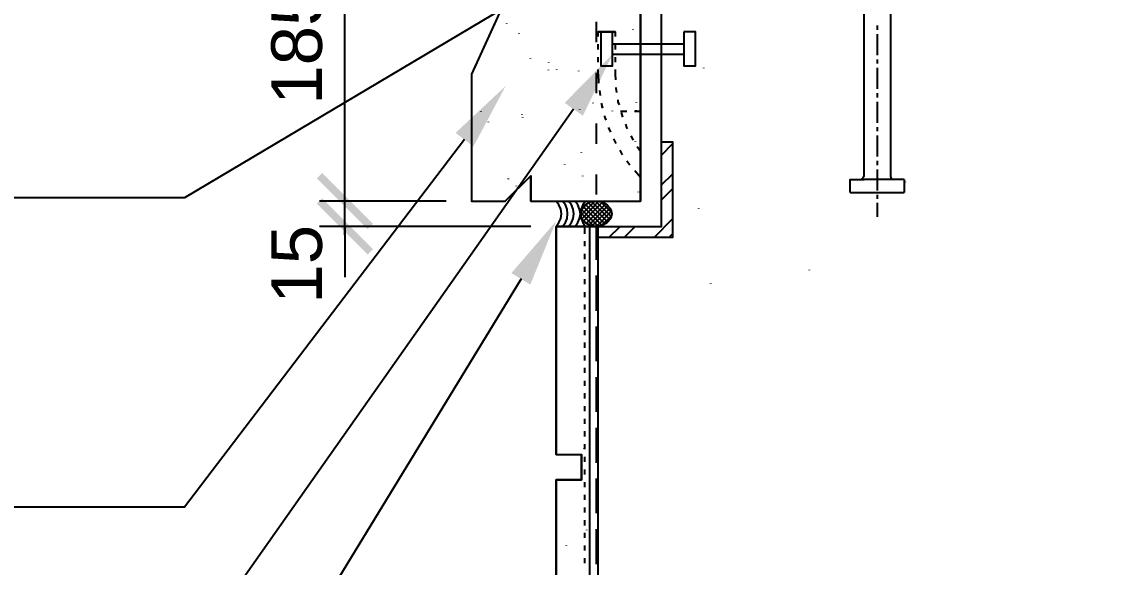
# Model space of a CAD drawing. Header units: millimetres. Extents: x 14345 to 64157, y -11631 to -3212.
# Drawn here: x 29570 to 32763, y -8737 to -7122 of the extents above; entities that cross this region are included whole.
import ezdxf

# ---------------------------------------------------------------- set-up
doc = ezdxf.new("R2010")
doc.units = ezdxf.units.MM
doc.header["$MEASUREMENT"] = 0
doc.layers.add('NewA-Zz_20_10_90-T_TextWindow', color=7, linetype='Continuous')
doc.layers.add('NewA-Zz_30_30-P_ExternalReferenceDrawing', color=7, linetype='Continuous')
doc.styles.add('GENERATED_STYLE_1', font='')
doc.styles.get('GENERATED_STYLE_1').set_extended_font_data('Arial')

msp = doc.modelspace()

# ---------------------------------------------------------------- hatches: boundary and pattern name
at = {"layer": 'NewA-Zz_30_30-P_ExternalReferenceDrawing', "linetype": 'Continuous', "lineweight": 13}
for points in [[(31177.2, -7362.6), (31231.2, -7400.7), (31319, -7218.6)], [(30854.4, -7451.5), (30907.3, -7491.7), (31002.6, -7312.8)], [(30459.6, -7570), (30443.8, -7585.9), (30609.9, -7720.3)], [(30459.6, -7570), (30443.8, -7585.9), (30609.9, -7720.3)], [(30443.8, -7585.9), (30594.1, -7736.2), (30609.9, -7720.3)], [(30443.8, -7585.9), (30594.1, -7736.2), (30609.9, -7720.3)], [(30609.9, -7795.4), (30459.6, -7645.2), (30443.8, -7661)], [(30594.1, -7811.3), (30609.9, -7795.4), (30443.8, -7661)], [(31019.5, -7866.3), (31075.6, -7900.2), (31151.8, -7712.9)]]:
    msp.add_hatch(color=7, dxfattribs=at).paths.add_polyline_path(points)

# ---------------------------------------------------------------- linework, layer by layer
at = {"layer": 'NewA-Zz_30_30-P_ExternalReferenceDrawing', "linetype": 'Continuous', "flags": 128}
for points in [[(30526.3, -7753.1), (30526.3, -6628.1)], [(31151.8, -6727.6), (30902, -7277.9), (30902, -7653.6)], [(31401.6, -6727.6), (31401.6, -7653.6)], [(31464, -7728.8), (31464, -6728.6), (32762.6, -6728.6)], [(32062, -6799.5), (32062, -7580.6)], [(32141.3, -6799.5), (32141.3, -7580.6)], [(31099.9, -7020.7), (30052.2, -7644.1), (28466.4, -7644.1)], [(31004.7, -7127.6), (31004.7, -7128.7)], [(31271.4, -7183.7), (31271.4, -7123.4)], [(31379.3, -7144.6), (31379.3, -7145.6)], [(32102.2, -7134), (32102.2, -7146.7)], [(31041.7, -7156.2), (31041.7, -7157.3)], [(31276.7, -7166.8), (31276.7, -7153), (31290.4, -7153)], [(31312.7, -7153), (31326.4, -7153), (31326.4, -7166.8)], [(32102.2, -7159.4), (32102.2, -7221.8)], [(31276.7, -7204.9), (31276.7, -7189)], [(31319, -7188), (31529.6, -7188)], [(31326.4, -7189), (31326.4, -7204.9)], [(31075.6, -7231.3), (31075.6, -7232.4)], [(31129.6, -7241.9), (31129.6, -7243)], [(31276.7, -7241.9), (31276.7, -7227.1)], [(31319, -7218.6), (31529.6, -7218.6)], [(31326.4, -7227.1), (31326.4, -7241.9)], [(32102.2, -7234.5), (32102.2, -7246.2)], [(31128.5, -7265.2), (31128.5, -7266.3)], [(31152.9, -7263.1), (31152.9, -7264.2)], [(31218.5, -7268.4), (31218.5, -7269.4)], [(31271.4, -7334), (31271.4, -7273.7)], [(31276.7, -7277.9), (31276.7, -7264.2)], [(31276.7, -7277.9), (31277.7, -7304.4)], [(31326.4, -7264.2), (31326.4, -7277.9), (31327.5, -7294.8)], [(31587.8, -7258.9), (31587.8, -7259.9)], [(32102.2, -7258.9), (32102.2, -7321.3)], [(31279.9, -7326.6), (31282, -7341.4)], [(31328.5, -7317.1), (31328.5, -7319.2), (31330.7, -7331.9)], [(32102.2, -7334), (32102.2, -7346.7)], [(31260.8, -7362.6), (31260.8, -7363.6)], [(31285.1, -7363.6), (31289.4, -7378.5)], [(31287.3, -7374.2), (31287.3, -7375.3)], [(31334.9, -7354.1), (31334.9, -7359.4), (31338.1, -7368.9)], [(31388.9, -7360.5), (31388.9, -7361.5)], [(32102.2, -7359.4), (32102.2, -7421.8)], [(31203.7, -7381.6), (30052.2, -9015.7), (28446.8, -9015.7)], [(30929.5, -7386.9), (30929.5, -7388)], [(31050.2, -7397.5), (31050.2, -7398.6)], [(31052.3, -7404.9), (31052.3, -7406)], [(31221.6, -7382.7), (31221.6, -7383.7)], [(31294.7, -7400.7), (31294.7, -7402.8), (31298.9, -7414.4)], [(31318, -7385.9), (31318, -7386.9)], [(31342.3, -7386.9), (31361.3, -7386.9)], [(31344.4, -7391.2), (31346.5, -7398.6), (31348.6, -7404.9)], [(31383.6, -7386.9), (31401.6, -7386.9)], [(31387.8, -7384.8), (31387.8, -7385.9)], [(30950.7, -7418.7), (30950.7, -7419.7)], [(31271.4, -7484.3), (31271.4, -7424)], [(31306.3, -7435.6), (31309.5, -7443), (31312.7, -7449.4)], [(31357.1, -7426.1), (31360.3, -7435.6), (31362.4, -7439.8)], [(32102.2, -7434.5), (32102.2, -7446.2)], [(31322.2, -7469.5), (31327.5, -7481.1), (31328.5, -7483.2)], [(31373, -7459.9), (31379.3, -7471.6), (31380.4, -7472.6)], [(32102.2, -7458.9), (32102.2, -7521.3)], [(30880.9, -7471.6), (30052.2, -8558.5), (28079.4, -8558.5)], [(31385.7, -7476.9), (31385.7, -7477.9)], [(31392, -7491.7), (31401.6, -7505.5)], [(31464, -7517.1), (31496.8, -7484.3)], [(30526.3, -7653.6), (30526.3, -7503.3)], [(31225.9, -7508.6), (31225.9, -7509.7)], [(31340.2, -7502.3), (31347.6, -7516)], [(31361.3, -7534), (31369.8, -7545.7)], [(32102.2, -7534), (32102.2, -7546.7)], [(31177.2, -7544.6), (31177.2, -7545.7)], [(31384.6, -7562.6), (31401.6, -7582.7)], [(32102.2, -7559.4), (32102.2, -7621.9)], [(31076.7, -7653.6), (31076.7, -7578.5), (31001.5, -7653.6)], [(31010, -7586.9), (31010, -7588)], [(31230.1, -7578.5), (31230.1, -7579.5)], [(31271.4, -7633.5), (31271.4, -7574.2)], [(31464, -7604.9), (31496.8, -7573.2)], [(32021.7, -7628.2), (32021.7, -7589.1), (32063, -7589.1)], [(32054.6, -7589.1), (32059.8, -7586.9), (32062, -7580.6)], [(32181.6, -7589.1), (32063, -7589.1)], [(32141.3, -7580.6), (32143.5, -7586.9), (32149.8, -7589.1)], [(32181.6, -7589.1), (32181.6, -7628.2)], [(32184.7, -7596.5), (32184.7, -7597.5)], [(31033.3, -7608.1), (31033.3, -7609.2)], [(31395.2, -7626.1), (31395.2, -7627.2)], [(31464, -7649.4), (31496.8, -7616.6)], [(32021.7, -7628.2), (32181.6, -7628.2)], [(30826.9, -7653.6), (30452.2, -7653.6)], [(30826.9, -7653.6), (30452.2, -7653.6)], [(30902, -7653.6), (31001.5, -7653.6)], [(31076.7, -7653.6), (31151.8, -7653.6)], [(31151.8, -7653.6), (31401.6, -7653.6)], [(31151.8, -7728.8), (31160.3, -7717.1), (31165.6, -7704.4), (31167.7, -7690.7), (31165.6, -7676.9), (31160.3, -7664.2), (31151.8, -7653.6)], [(31170.8, -7728.8), (31179.3, -7717.1), (31184.6, -7704.4), (31185.7, -7690.7), (31184.6, -7676.9), (31179.3, -7664.2), (31170.8, -7653.6)], [(31188.8, -7728.8), (31197.3, -7717.1), (31202.6, -7704.4), (31204.7, -7690.7), (31202.6, -7676.9), (31197.3, -7664.2), (31188.8, -7653.6)], [(31207.9, -7728.8), (31216.4, -7717.1), (31221.6, -7704.4), (31223.8, -7690.7), (31221.6, -7676.9), (31216.4, -7664.2), (31207.9, -7653.6)], [(31238.6, -7653.6), (31231.2, -7664.2), (31225.9, -7676.9), (31223.8, -7690.7), (31225.9, -7704.4), (31231.2, -7717.1), (31238.6, -7728.8)], [(31223.8, -7696), (31266.1, -7653.6)], [(31224.8, -7681.1), (31249.2, -7656.8)], [(31228, -7705.5), (31278.8, -7653.6)], [(31233.3, -7712.9), (31289.4, -7656.8)], [(31240.7, -7719.2), (31298.9, -7661)], [(31305.3, -7716.1), (31247, -7657.9)], [(31311.6, -7708.7), (31256.6, -7654.7)], [(31315.8, -7700.2), (31268.2, -7653.6)], [(31316.9, -7688.5), (31283, -7654.7)], [(32102.2, -7634.6), (32102.2, -7646.2)], [(32102.2, -7658.9), (32102.2, -7700.2)], [(31264, -7727.7), (31223.8, -7687.5)], [(31276.7, -7727.7), (31226.9, -7678)], [(31288.3, -7725.6), (31232.2, -7669.5)], [(31296.8, -7721.4), (31238.6, -7663.1)], [(31249.2, -7724.5), (31306.3, -7666.3)], [(31258.7, -7726.6), (31312.7, -7673.7)], [(31271.4, -7728.8), (31315.8, -7683.3)], [(31573, -7674.8), (31573, -7675.8)], [(31244.9, -7722.4), (31226.9, -7704.4)], [(31271.4, -7783.8), (31271.4, -7723.5)], [(31286.2, -7725.6), (31316.9, -7696)], [(31441.8, -7760.5), (31496.8, -7705.5)], [(31076.7, -7728.8), (30452.2, -7728.8)], [(30526.3, -7728.8), (30526.3, -7878)], [(31151.8, -7728.8), (31464, -7728.8)], [(31151.8, -8402.9), (31151.8, -7728.8)], [(31236.5, -7749.9), (31236.5, -7728.8)], [(31271.4, -7827.2), (31271.4, -7728.8)], [(31276.7, -11315.5), (31276.7, -7728.8)], [(31308.4, -7760.5), (31341.2, -7728.8)], [(31352.9, -7760.5), (31385.7, -7728.8)], [(31485.2, -7760.5), (31496.8, -7749.9)], [(31236.5, -7787), (31236.5, -7772.2)], [(31236.5, -7825.1), (31236.5, -7809.2)], [(31236.5, -7862.1), (31236.5, -7847.3)], [(31048.1, -7883.3), (30052.2, -9515.2), (29627.8, -9515.2)], [(31236.5, -7899.2), (31236.5, -7884.3)], [(31271.4, -7934.1), (31271.4, -7873.8)], [(31901.1, -7856.8), (31901.1, -7857.9)], [(31271.4, -7977.5), (31271.4, -7917.1)], [(31609, -7896), (31609, -7897)], [(31236.5, -7937.3), (31236.5, -7922.4)], [(31236.5, -7974.3), (31236.5, -7959.5)], [(31236.5, -8012.4), (31236.5, -7996.5)], [(31236.5, -8049.4), (31236.5, -8034.6)], [(31271.4, -8084.4), (31271.4, -8024)], [(31236.5, -8087.5), (31236.5, -8071.7)], [(31271.4, -8126.7), (31271.4, -8067.4)], [(31236.5, -8124.6), (31236.5, -8109.8)], [(31236.5, -8161.6), (31236.5, -8146.8)], [(31236.5, -8199.7), (31236.5, -8184.9)], [(31271.4, -8233.6), (31271.4, -8174.3)], [(31236.5, -8236.8), (31236.5, -8221.9)], [(31271.4, -8277), (31271.4, -8216.7)], [(31236.5, -8274.9), (31236.5, -8260)], [(31236.5, -8311.9), (31236.5, -8297.1)], [(31271.4, -8383.9), (31271.4, -8323.5)], [(31236.5, -8350), (31236.5, -8334.1)], [(31234.3, -8384.9), (31234.3, -8386)], [(31236.5, -8387), (31236.5, -8372.2)], [(31271.4, -8427.3), (31271.4, -8366.9)], [(31151.8, -8402.9), (31226.9, -8402.9)], [(31151.8, -8478.1), (31226.9, -8478.1), (31226.9, -8402.9)], [(31236.5, -8424.1), (31236.5, -8409.3)], [(31236.5, -8462.2), (31236.5, -8447.4)], [(31151.8, -11250.9), (31151.8, -8478.1)], [(31236.5, -8499.2), (31236.5, -8484.4)], [(31271.4, -8534.2), (31271.4, -8473.8)], [(31236.5, -8537.3), (31236.5, -8522.5)], [(31271.4, -8576.5), (31271.4, -8517.2)], [(31236.5, -8574.4), (31236.5, -8559.6)], [(31236.5, -8612.5), (31236.5, -8596.6)], [(31236.5, -8649.5), (31236.5, -8634.7)], [(31241.8, -8625.2), (31241.8, -8626.2)], [(31271.4, -8683.4), (31271.4, -8624.1)], [(31181.4, -8670.7), (31181.4, -8671.7)], [(31236.5, -8686.6), (31236.5, -8671.7)], [(31271.4, -8726.8), (31271.4, -8667.5)], [(31236.5, -8724.7), (31236.5, -8709.8)]]:
    msp.add_lwpolyline(points, dxfattribs=at)
for points in [[(31151.8, -6728.6), (30902, -7277.9), (30902, -7653.6), (31001.5, -7653.6), (31076.7, -7578.5), (31076.7, -7653.6), (31401.6, -7653.6), (31401.6, -6728.6)], [(31276.7, -7153), (31326.4, -7153)], [(31284.1, -7153), (31284.1, -7253.6), (31319, -7253.6), (31319, -7153)], [(31529.6, -7153), (31529.6, -7253.6), (31564.5, -7253.6), (31564.5, -7153)], [(31276.7, -7728.8), (31464, -7728.8), (31464, -7477.9), (31496.8, -7477.9), (31496.8, -7760.5), (31276.7, -7760.5)], [(31288.3, -7655.7), (31303.1, -7664.2), (31313.7, -7676.9), (31316.9, -7690.7), (31313.7, -7704.4), (31303.1, -7717.1), (31288.3, -7725.6), (31270.3, -7728.8), (31252.3, -7725.6), (31237.5, -7717.1), (31226.9, -7704.4), (31223.8, -7690.7), (31226.9, -7676.9), (31237.5, -7664.2), (31252.3, -7655.7), (31270.3, -7653.6)], [(31151.8, -11250.9), (31251.3, -11250.9), (31251.3, -7728.8), (31151.8, -7728.8), (31151.8, -8402.9), (31226.9, -8402.9), (31226.9, -8478.1), (31151.8, -8478.1)]]:
    msp.add_lwpolyline(points, close=True, dxfattribs=at)

# ---------------------------------------------------------------- texts
at = {"layer": 'NewA-Zz_20_10_90-T_TextWindow', "linetype": 'Continuous', "char_height": 150, "attachment_point": 1, "rotation": 90, "style": 'GENERATED_STYLE_1'}
for s, insert in [('\\A1;{\\fArial|b0|i0|c0|p34;185}', (30309, -7368.3)), ('\\A1;{\\fArial|b0|i0|c0|p34;15}', (30309, -7956.8))]:
    msp.add_mtext(s, dxfattribs=dict(at, insert=insert))

doc.saveas('drawing.dxf')
